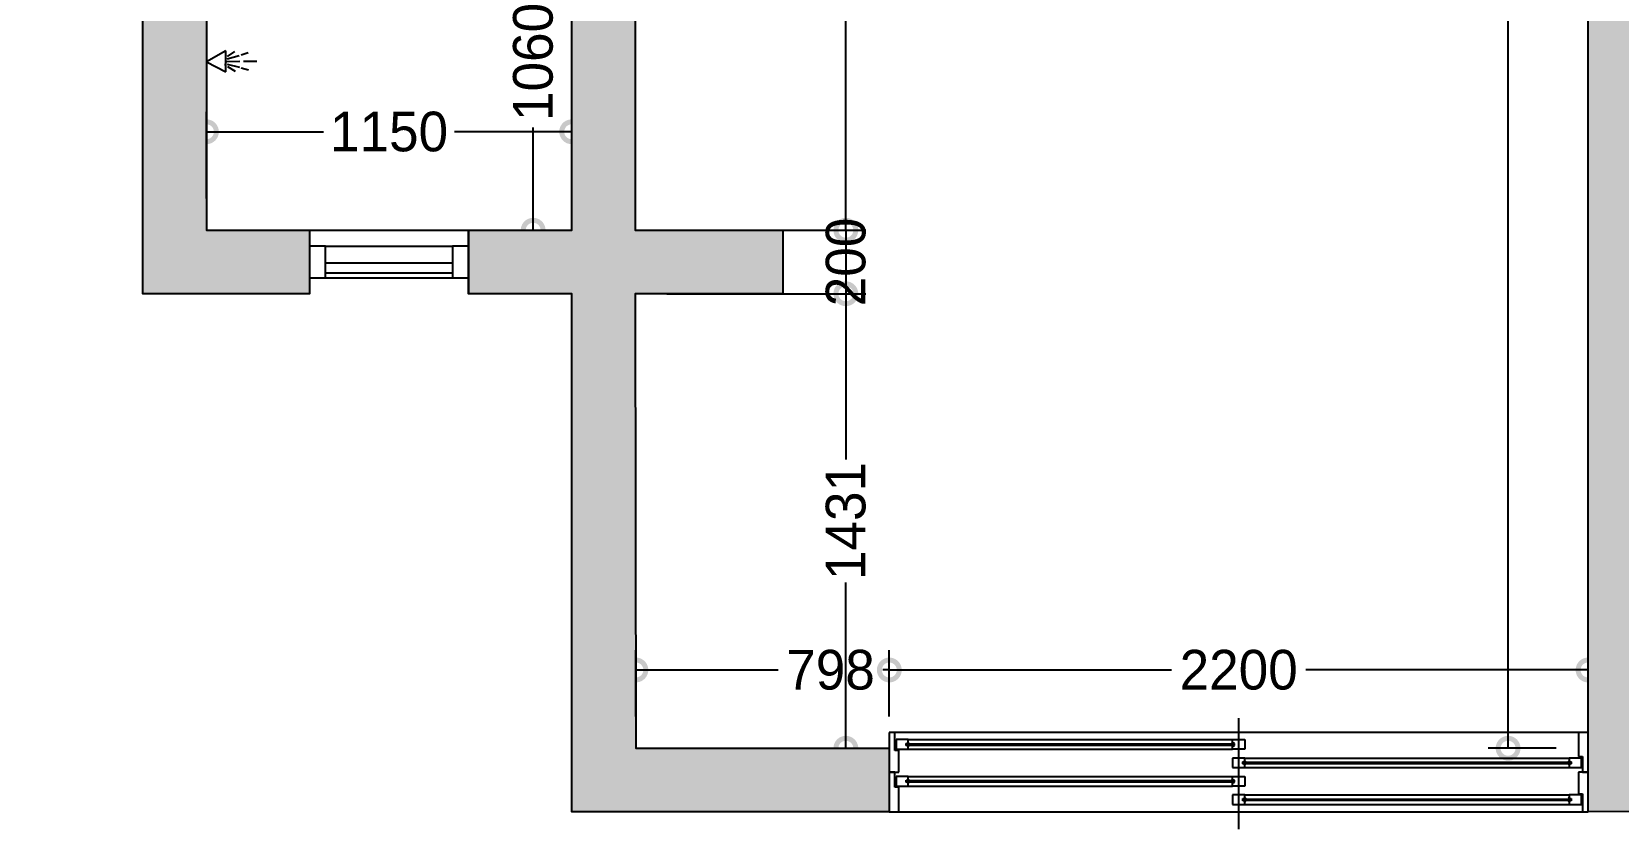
# Model space of a CAD drawing. Header units: millimetres. Extents: x 43335 to 261478, y -4312 to 41218.
# Drawn here: x 181901 to 186896, y -1277 to 1235 of the extents above; entities that cross this region are included whole.
import ezdxf

# ---------------------------------------------------------------- set-up
doc = ezdxf.new("R2010")
doc.units = ezdxf.units.MM
doc.layers.add('S-DIM', color=7, linetype='Continuous')
doc.layers.add('인테리어_해치_벽체', color=8, linetype='Continuous')
doc.styles.add('스타일1', font='HANDotum.ttf')
doc.dimstyles.new('50', dxfattribs={"dimscale": 50, "dimtxt": 2.5, "dimasz": 2.5, "dimexe": 1.25, "dimexo": 2, "dimtad": 0, "dimdec": 0, "dimtxsty": '스타일1', "dimblk": 'DOTSMALL', "dimcen": 2.5, "dimclrd": 1, "dimclre": 1, "dimclrt": 2, "dimadec": 0, "dimazin": 0, "dimtfac": 1, "dimtdec": 0, "dimtix": 1, "dimtmove": 0, "dimatfit": 3, "dimldrblk": 'DOTSMALL', "dimfxl": 1.25, "dimarcsym": 0})

# ---------------------------------------------------------------- blocks, each defined once
blk = doc.blocks.new('_DOTSMALL')
at = {"color": 0, "linetype": 'ByBlock', "const_width": 0.5}
blk.add_lwpolyline([(-0.0625, 0, 1), (0.0625, 0, 1)], format="xyb", close=True, dxfattribs=at)
blk = doc.blocks.new('*D725')
at = {"layer": 'Defpoints', "color": 0, "transparency": 16777216}
for p in [(186800.5, -775.1), (184600.5, -1021.6), (186800.5, -1021.6)]:
    blk.add_point(p, dxfattribs=at)
at = {"layer": 'S-DIM', "color": 1, "lineweight": -2, "transparency": 16777216}
for p, q in [((184600.5, -921.6), (184600.5, -712.6)), ((186800.5, -921.6), (186800.5, -712.6)), ((184600.5, -775.1), (185489.2, -775.1)), ((186800.5, -775.1), (185911.9, -775.1))]:
    blk.add_line(p, q, dxfattribs=at)
at = {"layer": 'S-DIM', "color": 1, "lineweight": -2, "transparency": 16777216, "xscale": 125, "yscale": 125, "zscale": 125, "rotation": 180}
blk.add_blockref('_DOTSMALL', (184600.5, -775.1), dxfattribs=at)
at = {"layer": 'S-DIM', "color": 1, "lineweight": -2, "transparency": 16777216, "xscale": 125, "yscale": 125, "zscale": 125}
blk.add_blockref('_DOTSMALL', (186800.5, -775.1), dxfattribs=at)
at = {"layer": 'S-DIM', "color": 2, "transparency": 16777216, "insert": (185700.5, -775.1), "char_height": 125, "attachment_point": 5, "style": '스타일1'}
blk.add_mtext('2200', dxfattribs=at)
blk = doc.blocks.new('*D726')
at = {"layer": 'Defpoints', "color": 0, "transparency": 16777216}
for p in [(184600.5, -775.1), (183802.6, -1021.6), (184600.5, -1021.6)]:
    blk.add_point(p, dxfattribs=at)
at = {"layer": 'S-DIM', "color": 1, "lineweight": -2, "transparency": 16777216}
for p, q in [((183802.6, -921.6), (183802.6, -712.6)), ((184600.5, -921.6), (184600.5, -712.6)), ((183802.6, -775.1), (184250.8, -775.1)), ((184600.5, -775.1), (184580.3, -775.1))]:
    blk.add_line(p, q, dxfattribs=at)
at = {"layer": 'S-DIM', "color": 1, "lineweight": -2, "transparency": 16777216, "xscale": 125, "yscale": 125, "zscale": 125, "rotation": 180}
blk.add_blockref('_DOTSMALL', (183802.6, -775.1), dxfattribs=at)
at = {"layer": 'S-DIM', "color": 1, "lineweight": -2, "transparency": 16777216, "xscale": 125, "yscale": 125, "zscale": 125}
blk.add_blockref('_DOTSMALL', (184600.5, -775.1), dxfattribs=at)
at = {"layer": 'S-DIM', "color": 2, "transparency": 16777216, "insert": (184415.5, -775.1), "char_height": 125, "attachment_point": 5, "style": '스타일1'}
blk.add_mtext('798', dxfattribs=at)
blk = doc.blocks.new('*D727')
at = {"layer": 'Defpoints', "color": 0, "transparency": 16777216}
for p in [(183800.5, 409.6), (183802.6, -1021.6), (184463.7, -1021.6)]:
    blk.add_point(p, dxfattribs=at)
at = {"layer": 'S-DIM', "color": 1, "lineweight": -2, "transparency": 16777216}
for p, q in [((183900.5, 409.6), (184526.2, 409.6)), ((184463.7, 409.6), (184463.7, -112.6)), ((184463.7, -1021.6), (184463.7, -499.4)), ((183902.6, -1021.6), (184526.2, -1021.6))]:
    blk.add_line(p, q, dxfattribs=at)
at = {"layer": 'S-DIM', "color": 1, "lineweight": -2, "transparency": 16777216, "xscale": 125, "yscale": 125, "zscale": 125}
for p, rotation in [((184463.7, 409.6), 90), ((184463.7, -1021.6), 270)]:
    blk.add_blockref('_DOTSMALL', p, dxfattribs=dict(at, rotation=rotation))
at = {"layer": 'S-DIM', "color": 2, "transparency": 16777216, "insert": (184463.7, -306), "char_height": 125, "attachment_point": 5, "rotation": 90, "style": '스타일1'}
blk.add_mtext('1431', dxfattribs=at)
blk = doc.blocks.new('*D728')
at = {"layer": 'Defpoints', "color": 0, "transparency": 16777216}
for p in [(183800.5, 3449.6), (183800.5, 609.6), (184463.7, 609.6)]:
    blk.add_point(p, dxfattribs=at)
at = {"layer": 'S-DIM', "color": 1, "lineweight": -2, "transparency": 16777216}
for p, q in [((183900.5, 3449.6), (184526.2, 3449.6)), ((184463.7, 3449.6), (184463.7, 2240.9)), ((184463.7, 609.6), (184463.7, 1818.2)), ((183900.5, 609.6), (184526.2, 609.6))]:
    blk.add_line(p, q, dxfattribs=at)
at = {"layer": 'S-DIM', "color": 1, "lineweight": -2, "transparency": 16777216, "xscale": 125, "yscale": 125, "zscale": 125}
for p, rotation in [((184463.7, 3449.6), 90), ((184463.7, 609.6), 270)]:
    blk.add_blockref('_DOTSMALL', p, dxfattribs=dict(at, rotation=rotation))
at = {"layer": 'S-DIM', "color": 2, "transparency": 16777216, "insert": (184463.7, 2029.6), "char_height": 125, "attachment_point": 5, "rotation": 90, "style": '스타일1'}
blk.add_mtext('2840', dxfattribs=at)
blk = doc.blocks.new('*D729')
at = {"layer": 'Defpoints', "color": 0, "transparency": 16777216}
for p in [(184265.5, 609.6), (184265.5, 409.6), (184463.7, 409.6)]:
    blk.add_point(p, dxfattribs=at)
at = {"layer": 'S-DIM', "color": 1, "lineweight": -2, "transparency": 16777216}
for p, q in [((184463.7, 609.6), (184463.7, 734.6)), ((184365.5, 609.6), (184526.2, 609.6)), ((184463.7, 609.6), (184463.7, 409.6)), ((184365.5, 409.6), (184526.2, 409.6)), ((184463.7, 409.6), (184463.7, 284.6))]:
    blk.add_line(p, q, dxfattribs=at)
at = {"layer": 'S-DIM', "color": 1, "lineweight": -2, "transparency": 16777216, "xscale": 125, "yscale": 125, "zscale": 125}
for p, rotation in [((184463.7, 609.6), 270), ((184463.7, 409.6), 90)]:
    blk.add_blockref('_DOTSMALL', p, dxfattribs=dict(at, rotation=rotation))
at = {"layer": 'S-DIM', "color": 2, "transparency": 16777216, "insert": (184463.7, 509.6), "char_height": 125, "attachment_point": 5, "rotation": 90, "style": '스타일1'}
blk.add_mtext('200', dxfattribs=at)
blk = doc.blocks.new('*D731')
at = {"layer": 'Defpoints', "color": 0, "transparency": 16777216}
for p in [(186548.7, 4199.6), (186800.5, 4199.6), (186800.5, -1021.6)]:
    blk.add_point(p, dxfattribs=at)
at = {"layer": 'S-DIM', "color": 1, "lineweight": -2, "transparency": 16777216}
for p, q in [((186700.5, 4199.6), (186486.2, 4199.6)), ((186548.7, 4199.6), (186548.7, 1787)), ((186548.7, -1021.6), (186548.7, 1391)), ((186700.5, -1021.6), (186486.2, -1021.6))]:
    blk.add_line(p, q, dxfattribs=at)
at = {"layer": 'S-DIM', "color": 1, "lineweight": -2, "transparency": 16777216, "xscale": 125, "yscale": 125, "zscale": 125}
for p, rotation in [((186548.7, 4199.6), 90), ((186548.7, -1021.6), 270)]:
    blk.add_blockref('_DOTSMALL', p, dxfattribs=dict(at, rotation=rotation))
at = {"layer": 'S-DIM', "color": 2, "transparency": 16777216, "insert": (186548.7, 1589), "char_height": 125, "attachment_point": 5, "rotation": 90, "style": '스타일1'}
blk.add_mtext('5221', dxfattribs=at)
blk = doc.blocks.new('*D743')
at = {"layer": 'Defpoints', "color": 0, "transparency": 16777216}
for p in [(182450.5, 1669.6), (182450.5, 609.6), (183479.2, 609.6)]:
    blk.add_point(p, dxfattribs=at)
at = {"layer": 'S-DIM', "color": 1, "lineweight": -2, "transparency": 16777216}
for p, q in [((182550.5, 1669.6), (183541.7, 1669.6)), ((183479.2, 1669.6), (183479.2, 1345.6)), ((183479.2, 609.6), (183479.2, 933.6)), ((182550.5, 609.6), (183541.7, 609.6))]:
    blk.add_line(p, q, dxfattribs=at)
at = {"layer": 'S-DIM', "color": 1, "lineweight": -2, "transparency": 16777216, "xscale": 125, "yscale": 125, "zscale": 125}
for p, rotation in [((183479.2, 1669.6), 90), ((183479.2, 609.6), 270)]:
    blk.add_blockref('_DOTSMALL', p, dxfattribs=dict(at, rotation=rotation))
at = {"layer": 'S-DIM', "color": 2, "transparency": 16777216, "insert": (183479.2, 1139.6), "char_height": 125, "attachment_point": 5, "rotation": 90, "style": '스타일1'}
blk.add_mtext('1060', dxfattribs=at)
blk = doc.blocks.new('*D774')
at = {"layer": 'Defpoints', "color": 0, "transparency": 16777216}
for p in [(183600.5, 919.7), (182450.5, 609.6), (183600.5, 609.6)]:
    blk.add_point(p, dxfattribs=at)
at = {"layer": 'S-DIM', "color": 1, "lineweight": -2, "transparency": 16777216}
for p, q in [((182450.5, 709.6), (182450.5, 982.2)), ((183600.5, 709.6), (183600.5, 982.2)), ((182450.5, 919.7), (182819.5, 919.7)), ((183600.5, 919.7), (183231.5, 919.7))]:
    blk.add_line(p, q, dxfattribs=at)
at = {"layer": 'S-DIM', "color": 1, "lineweight": -2, "transparency": 16777216, "xscale": 125, "yscale": 125, "zscale": 125, "rotation": 180}
blk.add_blockref('_DOTSMALL', (182450.5, 919.7), dxfattribs=at)
at = {"layer": 'S-DIM', "color": 1, "lineweight": -2, "transparency": 16777216, "xscale": 125, "yscale": 125, "zscale": 125}
blk.add_blockref('_DOTSMALL', (183600.5, 919.7), dxfattribs=at)
at = {"layer": 'S-DIM', "color": 2, "transparency": 16777216, "insert": (183025.5, 919.7), "char_height": 125, "attachment_point": 5, "style": '스타일1'}
blk.add_mtext('1150', dxfattribs=at)
blk = doc.blocks.new('ahsiefsxe')
at = {"layer": '인테리어_해치_벽체'}
h = blk.add_hatch(color=256, dxfattribs=at)
h.dxf.hatch_style = 1
h.paths.add_polyline_path([(234402, 19138.4), (234402, 18858.4), (235352, 18858.4), (235352, 18783.4), (235462, 18783.4), (235462, 18655.9), (235662, 18655.9), (235662, 18984.3), (235552, 18984.3), (235552, 22677.4), (236842, 22677.4), (236842, 28282.4), (236022, 28282.4), (236022, 28177.4), (236642, 28177.4), (236642, 27032.4), (236012, 27032.4), (236012, 26807.4), (236642, 26807.4), (236642, 22877.4), (234602, 22877.4), (234602, 22677.4), (235352, 22677.4), (235352, 21318.4), (234052, 21318.4), (234052, 21118.4), (235352, 21118.4), (235352, 19338.4), (233152, 19338.4), (233152, 21118.4), (233252, 21118.4), (233252, 21318.4), (232952, 21318.4), (232952, 19338.4), (232597, 19338.4), (232597, 19138.4)])
h.paths.add_polyline_path([(225662, 28718.4), (225862, 28718.4), (225862, 28053.4), (225662, 28053.4)])
h.paths.add_polyline_path([(222352, 28153.4), (222352, 28053.4), (221452, 28053.4), (221452, 27032.4), (222762, 27032.4), (222762, 26807.4), (221452, 26807.4), (221452, 20158.4), (222252, 20158.4), (222252, 19958.4), (221452, 19958.4), (221452, 18658.4), (221802, 18658.4), (221802, 17528.4), (222127, 17528.4), (222127, 17328.4), (221602, 17328.4), (221602, 18458.4), (221252, 18458.4), (221252, 28153.4)])
h.paths.add_polyline_path([(223152, 20368.4), (223152, 17528.4), (223617, 17528.4), (223617, 17328.4), (223152, 17328.4), (223154.1, 15897.3), (223952, 15897.3), (223952, 15697.3), (222952, 15697.4), (222952, 17328.4), (222627, 17328.4), (222627, 17528.4), (222952, 17528.4), (222952, 20368.4)])
h.paths.add_polyline_path([(222952, 21068.4), (222952, 21318.4), (224482, 21318.4), (224482, 22668.4), (222807, 22668.4), (222807, 22868.4), (224682, 22868.4), (224682, 21318.4), (225122, 21318.4), (225122, 21118.4), (223152, 21118.4), (223152, 21068.4)])
h.paths.add_polyline_path([(235662, 17655.9), (235662, 17328.4), (234762.2, 17328.4), (234762.2, 17528.4), (235462, 17528.4), (235462, 17655.9)])
h.paths.add_polyline_path([(231762.2, 17528.4), (231762.2, 15698.4), (230962, 15698.4), (230962, 15898.4), (231562.2, 15898.4), (231562.2, 17328.4), (230962, 17328.4), (230962, 21318.4), (231162, 21318.4), (231162, 17528.4)])
h.paths.add_polyline_path([(228192, 17528.4), (228962, 17528.3), (228962, 17328.5), (228192, 17328.5)])
h.paths.add_polyline_path([(227692, 17328.5), (227112.2, 17328.5), (227112.2, 16798.4), (226342.2, 16798.4), (226342.2, 15798.4), (227262, 15798.4), (227262, 15938.4), (227362, 15938.4), (227362, 15698.4), (226152, 15697.3), (226152, 21118.4), (226102, 21118.4), (226102, 21318.4), (228522, 21318.4), (228522, 21118.4), (226352, 21118.4), (226352, 17528.4), (227692, 17528.4)])
h.paths.add_polyline_path([(233622, 22677.4), (233422, 22677.4), (233422, 28032.4), (233392, 28032.4), (233392, 28282.4), (233622, 28282.4)], flags=17)
h.paths.add_polyline_path([(230592, 26808.8), (230142, 26808.8), (230142, 27053.8), (230592, 27053.8), (230592, 28718.4), (230792, 28718.4), (230792, 27032.4), (231262, 27032.4), (231262, 26807.4), (230792, 26807.4), (230792, 22877.4), (232442, 22877.4), (232442, 22677.4), (230592, 22677.4)])
h.paths.add_polyline_path([(225662, 27032.4), (225662, 27353.4), (225862, 27353.4), (225862, 27053.8), (226312, 27053.8), (226312, 26808.8), (225862, 26808.8), (225862, 22668.4), (225662, 22668.4), (225662, 26807.4), (225262, 26807.4), (225262, 27032.4)])
for p, q in [((221862.8, 18093.9), (221802, 18058.4)), ((221863.4, 18027.7), (221862.8, 18093.9)), ((221868.1, 18076), (221891.5, 18091.1)), ((221911.1, 18081.1), (221933.7, 18088)), ((221802, 18058.4), (221863.4, 18027.7)), ((221859, 18050), (221861.2, 18050)), ((221860, 18069.7), (221861, 18069.7)), ((221866.2, 18060.1), (221907.6, 18060.5)), ((221867.6, 18068.3), (221905.5, 18078.4)), ((221867.8, 18051.9), (221905.9, 18042.5)), ((221868.4, 18044.2), (221892.1, 18029.5)), ((221911.5, 18040), (221934.2, 18033.5)), ((221919, 18060.6), (221961.1, 18061)), ((222127, 17528.4), (222127, 17328.4)), ((222627, 17528.4), (222627, 17328.4)), ((222177, 17478.4), (222127, 17478.4)), ((222127, 17478.4), (222127, 17378.4)), ((222177, 17478.4), (222577, 17478.4)), ((222177, 17378.4), (222177, 17478.4)), ((222627, 17478.4), (222577, 17478.4)), ((222577, 17478.4), (222577, 17378.4)), ((222627, 17378.4), (222627, 17478.4)), ((222577, 17424.4), (222177, 17424.4)), ((222177, 17394.4), (222577, 17394.4)), ((222127, 17378.4), (222177, 17378.4)), ((222177, 17378.4), (222577, 17378.4)), ((222177, 17378.4), (222177, 17378.4)), ((222577, 17378.4), (222627, 17378.4)), ((222627, 17378.4), (222627, 17378.4)), ((225052, 15642.2), (225052, 15992.2)), ((223952, 15947.3), (223952, 15822.3)), ((223969.5, 15947.3), (223952, 15947.3)), ((223969.5, 15890.3), (223969.5, 15947.3)), ((226122, 15947.3), (223969.5, 15947.3)), ((226152, 15947.3), (226122, 15947.3)), ((226122, 15947.3), (226122, 15873.9)), ((226152, 15822.3), (226152, 15947.3)), ((223982, 15890.3), (223969.5, 15890.3)), ((223973.1, 15924.4), (223973.1, 15894.4)), ((224011.1, 15924.4), (223973.1, 15924.4)), ((223973.1, 15894.4), (224011.1, 15894.4)), ((223982, 15822.3), (223982, 15890.3)), ((223982, 15890.3), (223982, 15890.3)), ((224005.6, 15912.6), (224011.1, 15914.4)), ((224005.6, 15906.2), (224005.6, 15912.6)), ((224011.1, 15904.4), (224005.6, 15906.2)), ((224007.6, 15911.4), (224007.6, 15907.4)), ((224007.6, 15911.4), (225036.5, 15911.4)), ((224007.6, 15907.4), (225036.5, 15907.4)), ((224011.1, 15914.4), (224011.1, 15924.4)), ((224011.1, 15924.4), (225033, 15924.4)), ((224011.1, 15915.2), (224013.8, 15913.8)), ((224011.1, 15903.6), (224013.8, 15905)), ((224011.1, 15894.4), (224011.1, 15904.4)), ((224011.1, 15894.4), (225033, 15894.4)), ((224013.8, 15913.8), (224014.4, 15912.8)), ((224013.8, 15905), (224014.4, 15906)), ((224014.4, 15912.8), (224014.9, 15911.4)), ((224014.4, 15906), (224014.9, 15907.4)), ((225029.8, 15912.8), (225029.2, 15911.4)), ((225029.8, 15906), (225029.2, 15907.4)), ((225030.3, 15913.8), (225029.8, 15912.8)), ((225030.3, 15905), (225029.8, 15906)), ((225033, 15915.2), (225030.3, 15913.8)), ((225033, 15903.6), (225030.3, 15905)), ((225033, 15914.4), (225033, 15924.4)), ((225033, 15924.4), (225071, 15924.4)), ((225038.6, 15912.6), (225033, 15914.4)), ((225033, 15904.4), (225038.6, 15906.2)), ((225033, 15894.4), (225033, 15904.4)), ((225071, 15894.4), (225033, 15894.4)), ((225036.5, 15911.4), (225036.5, 15907.4)), ((225038.6, 15906.2), (225038.6, 15912.6)), ((225071, 15924.4), (225071, 15894.4)), ((225071, 15866.4), (225033, 15866.4)), ((225033, 15866.4), (225033, 15836.4)), ((225033, 15836.4), (225071, 15836.4)), ((225065.5, 15854.6), (225071, 15856.4)), ((225065.5, 15848.2), (225065.5, 15854.6)), ((225071, 15846.4), (225065.5, 15848.2)), ((225067.5, 15853.4), (226096.4, 15853.4)), ((225067.5, 15849.4), (226096.4, 15849.4)), ((225071, 15856.4), (225071, 15866.4)), ((225071, 15866.4), (226092.9, 15866.4)), ((225071, 15857.2), (225073.8, 15855.8)), ((225071, 15845.6), (225073.8, 15847)), ((225071, 15836.4), (225071, 15846.4)), ((225071, 15836.4), (226092.9, 15836.4)), ((225073.8, 15855.8), (225074.3, 15854.8)), ((225073.8, 15847), (225074.3, 15848)), ((225074.3, 15854.8), (225074.8, 15853.4)), ((225074.3, 15848), (225074.8, 15849.4)), ((226089.7, 15854.8), (226089.1, 15853.4)), ((226089.7, 15848), (226089.1, 15849.4)), ((226090.2, 15855.8), (226089.7, 15854.8)), ((226090.2, 15847), (226089.7, 15848)), ((226092.9, 15857.2), (226090.2, 15855.8)), ((226092.9, 15845.6), (226090.2, 15847)), ((226130.9, 15866.4), (226092.9, 15866.4)), ((226092.9, 15866.4), (226092.9, 15856.4)), ((226092.9, 15856.4), (226098.5, 15854.6)), ((226098.5, 15848.2), (226092.9, 15846.4)), ((226092.9, 15846.4), (226092.9, 15836.4)), ((226092.9, 15836.4), (226130.9, 15836.4)), ((226096.4, 15849.4), (226096.4, 15853.4)), ((226098.5, 15854.6), (226098.5, 15848.2)), ((226122, 15873.9), (226122, 15871.8)), ((226122, 15871.8), (226134.6, 15871.8)), ((226130.9, 15836.4), (226130.9, 15866.4)), ((226134.6, 15871.8), (226134.6, 15822.3)), ((223952, 15822.3), (223982, 15822.3)), ((223952, 15822.3), (223952, 15697.3)), ((223969.5, 15822.3), (223952, 15822.3)), ((223969.5, 15774.3), (223969.5, 15822.3)), ((223973.1, 15808.4), (223973.1, 15778.4)), ((224011.1, 15808.4), (223973.1, 15808.4)), ((224005.6, 15796.6), (224011.1, 15798.4)), ((224005.6, 15790.2), (224005.6, 15796.6)), ((224011.1, 15788.4), (224005.6, 15790.2)), ((224007.6, 15795.4), (224007.6, 15791.4)), ((224007.6, 15795.4), (225036.5, 15795.4)), ((224007.6, 15791.4), (225036.5, 15791.4)), ((224011.1, 15798.4), (224011.1, 15808.4)), ((224011.1, 15808.4), (225033, 15808.4)), ((224011.1, 15799.2), (224013.8, 15797.8)), ((224011.1, 15787.6), (224013.8, 15789)), ((224011.1, 15778.4), (224011.1, 15788.4)), ((224013.8, 15797.8), (224014.4, 15796.8)), ((224013.8, 15789), (224014.4, 15790)), ((224014.4, 15796.8), (224014.9, 15795.4)), ((224014.4, 15790), (224014.9, 15791.4)), ((225029.8, 15796.8), (225029.2, 15795.4)), ((225029.8, 15790), (225029.2, 15791.4)), ((225030.3, 15797.8), (225029.8, 15796.8)), ((225030.3, 15789), (225029.8, 15790)), ((225033, 15799.2), (225030.3, 15797.8)), ((225033, 15787.6), (225030.3, 15789)), ((225033, 15798.4), (225033, 15808.4)), ((225033, 15808.4), (225071, 15808.4)), ((225038.6, 15796.6), (225033, 15798.4)), ((225033, 15788.4), (225038.6, 15790.2)), ((225033, 15778.4), (225033, 15788.4)), ((225036.5, 15795.4), (225036.5, 15791.4)), ((225038.6, 15790.2), (225038.6, 15796.6)), ((225071, 15808.4), (225071, 15778.4)), ((226152, 15822.3), (226122, 15822.3)), ((226122, 15822.3), (226122, 15756.4)), ((226134.6, 15822.3), (226152, 15822.3)), ((226152, 15697.3), (226152, 15822.3)), ((223982, 15774.3), (223969.5, 15774.3)), ((223973.1, 15778.4), (224011.1, 15778.4)), ((223982, 15754.2), (223982, 15774.3)), ((223982, 15697.3), (223982, 15754.2)), ((224011.1, 15778.4), (225033, 15778.4)), ((225071, 15778.4), (225033, 15778.4)), ((225071, 15750.4), (225033, 15750.4)), ((225033, 15750.4), (225033, 15720.4)), ((225065.5, 15738.6), (225071, 15740.4)), ((225065.5, 15732.2), (225065.5, 15738.6)), ((225067.5, 15737.4), (225067.5, 15733.4)), ((225067.5, 15737.4), (226096.4, 15737.4)), ((225071, 15750.4), (226092.9, 15750.4)), ((225071, 15740.4), (225071, 15750.4)), ((225071, 15741.2), (225073.8, 15739.8)), ((225073.8, 15739.8), (225074.3, 15738.8)), ((225074.3, 15738.8), (225074.8, 15737.4)), ((226089.7, 15738.8), (226089.1, 15737.4)), ((226090.2, 15739.8), (226089.7, 15738.8)), ((226092.9, 15741.2), (226090.2, 15739.8)), ((226130.9, 15750.4), (226092.9, 15750.4)), ((226092.9, 15750.4), (226092.9, 15740.4)), ((226092.9, 15740.4), (226098.5, 15738.6)), ((226096.4, 15733.4), (226096.4, 15737.4)), ((226098.5, 15738.6), (226098.5, 15732.2)), ((226122, 15756.4), (226122, 15754.3)), ((226122, 15754.3), (226134.6, 15754.3)), ((226130.9, 15720.4), (226130.9, 15750.4)), ((226134.6, 15754.3), (226134.6, 15697.3)), ((223952, 15697.3), (223982, 15697.3)), ((223982, 15697.3), (226134.6, 15697.3)), ((225033, 15720.4), (225071, 15720.4)), ((225071, 15730.4), (225065.5, 15732.2)), ((225067.5, 15733.4), (226096.4, 15733.4)), ((225071, 15729.6), (225073.8, 15731)), ((225071, 15720.4), (225071, 15730.4)), ((225071, 15720.4), (226092.9, 15720.4)), ((225073.8, 15731), (225074.3, 15732)), ((225074.3, 15732), (225074.8, 15733.4)), ((226089.7, 15732), (226089.1, 15733.4)), ((226090.2, 15731), (226089.7, 15732)), ((226092.9, 15729.6), (226090.2, 15731)), ((226098.5, 15732.2), (226092.9, 15730.4)), ((226092.9, 15730.4), (226092.9, 15720.4)), ((226092.9, 15720.4), (226130.9, 15720.4)), ((226134.6, 15697.3), (226152, 15697.3))]:
    blk.add_line(p, q, dxfattribs=at)
for points in [[(222352, 28153.4), (222352, 28053.4), (221452, 28053.4), (221452, 27032.4), (222762, 27032.4), (222762, 26807.4), (221452, 26807.4), (221452, 20158.4), (222252, 20158.4), (222252, 19958.4), (221452, 19958.4), (221452, 18658.4), (221802, 18658.4), (221802, 17528.4), (222127, 17528.4), (222127, 17328.4), (221602, 17328.4), (221602, 18458.4), (221252, 18458.4), (221252, 28153.4), (222352, 28153.4)], [(227692, 17328.5), (227112.2, 17328.5), (227112.2, 16798.4), (226342.2, 16798.4), (226342.2, 15798.4), (227262, 15798.4), (227262, 15938.4), (227362, 15938.4), (227362, 15698.4), (226152, 15697.3), (226152, 21118.4), (226102, 21118.4), (226102, 21318.4), (228522, 21318.4), (228522, 21118.4), (226352, 21118.4), (226352, 17528.4), (227692, 17528.4), (227692, 17328.5)]]:
    blk.add_lwpolyline(points, dxfattribs=at)
blk.add_lwpolyline([(223152, 20368.4), (223152, 17528.4), (223617, 17528.4), (223617, 17328.4), (223152, 17328.4), (223154.1, 15897.3), (223952, 15897.3), (223952, 15697.3), (222952, 15697.4), (222952, 17328.4), (222627, 17328.4), (222627, 17528.4), (222952, 17528.4), (222952, 20368.4)], close=True, dxfattribs=at)

msp = doc.modelspace()

# ---------------------------------------------------------------- block references
at = {"layer": 'S-DIM'}
msp.add_blockref('ahsiefsxe', (-39351.5, -16918.9), dxfattribs=at)

# ---------------------------------------------------------------- dimensions: what is measured, and where the dimension line sits
for base, p1, p2, picture, middle in [((186548.7, 4199.6), (186800.5, -1021.6), (186800.5, 4199.6), '*D731', (186548.7, 1589)), ((184463.7, 609.6), (183800.5, 3449.6), (183800.5, 609.6), '*D728', (184463.7, 2029.6)), ((183479.2, 609.6), (182450.5, 1669.6), (182450.5, 609.6), '*D743', (183479.2, 1139.6)), ((184463.7, 409.6), (184265.5, 609.6), (184265.5, 409.6), '*D729', (184463.7, 509.6)), ((184463.7, -1021.6), (183800.5, 409.6), (183802.6, -1021.6), '*D727', (184463.7, -306))]:
    dim = msp.add_linear_dim(base=base, p1=p1, p2=p2, angle=90, dimstyle='50', dxfattribs=at)
    dim.commit()
    dim.dimension.update_dxf_attribs({"geometry": picture, "text_midpoint": middle})
for base, p1, p2, picture, middle in [((183600.5, 919.7), (182450.5, 609.6), (183600.5, 609.6), '*D774', (183025.5, 919.7)), ((186800.5, -775.1), (184600.5, -1021.6), (186800.5, -1021.6), '*D725', (185700.5, -775.1))]:
    dim = msp.add_linear_dim(base=base, p1=p1, p2=p2, dimstyle='50', dxfattribs=at)
    dim.commit()
    dim.dimension.update_dxf_attribs({"geometry": picture, "text_midpoint": middle})
dim = msp.add_linear_dim(base=(184600.5, -775.1), p1=(183802.6, -1021.6), p2=(184600.5, -1021.6), dimstyle='50', dxfattribs=at)
dim.commit()
dim.dimension.update_dxf_attribs({"geometry": '*D726', "text_midpoint": (184415.5, -775.1), "dimtype": 160})

doc.saveas('drawing.dxf')
